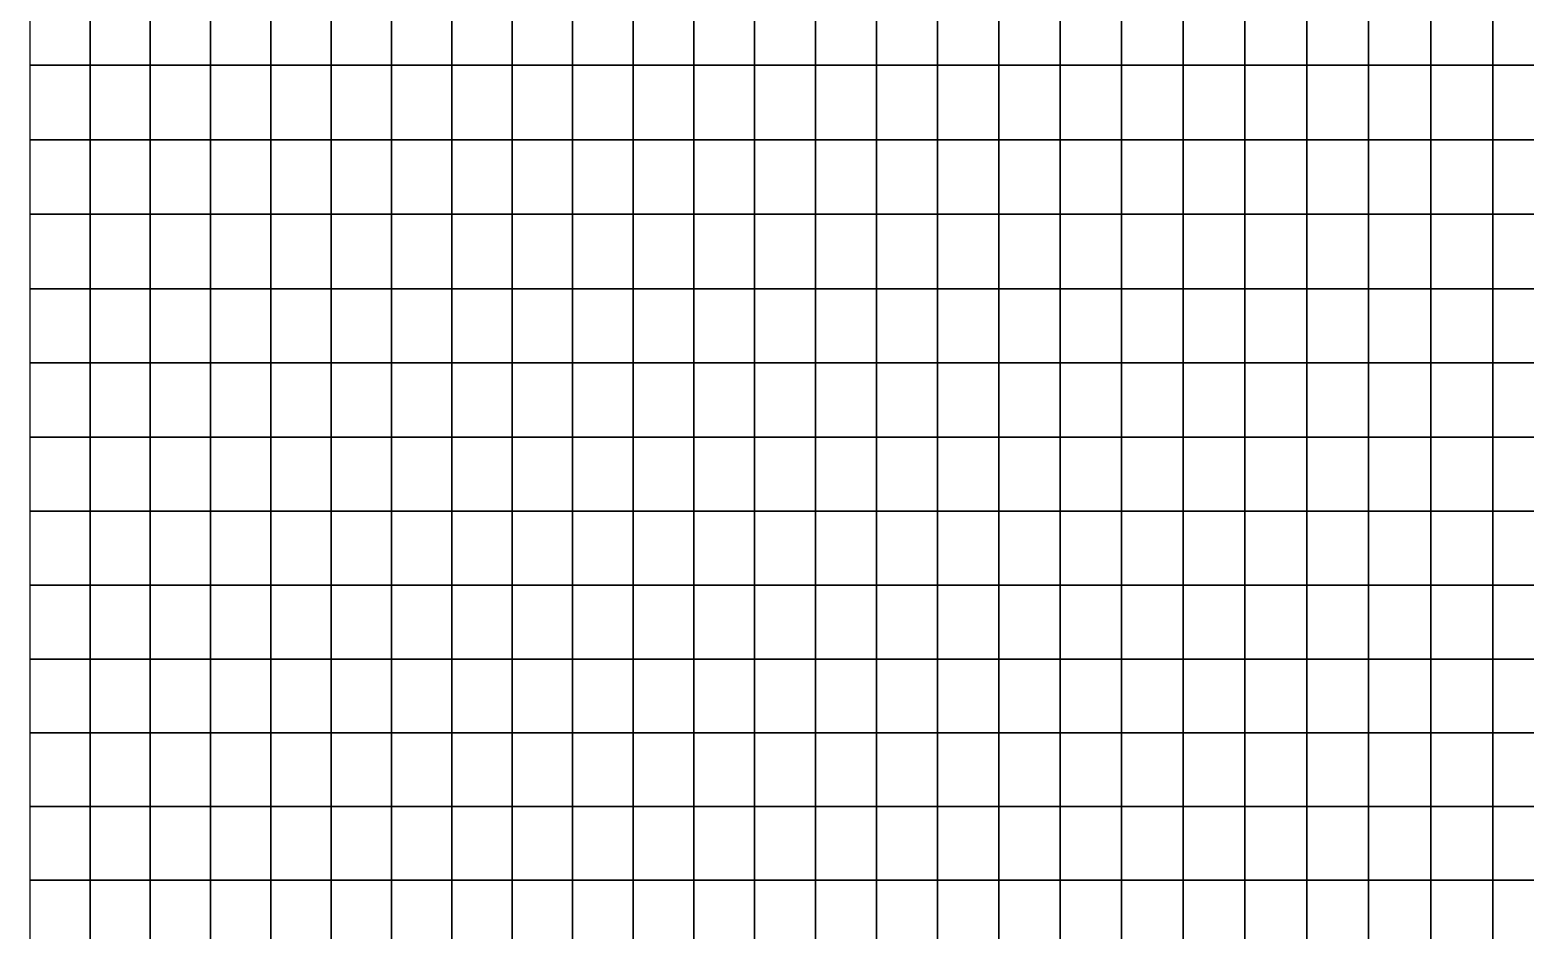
# Model space of a CAD drawing. Header units: inches. Extents: x 35.3 to 60.3, y 27 to 57.
# Drawn here: x 35.29 to 41.57, y 30.82 to 34.6 of the extents above; entities that cross this region are included whole.
import ezdxf

# ---------------------------------------------------------------- set-up
doc = ezdxf.new("R2010")
doc.units = ezdxf.units.IN
doc.header["$MEASUREMENT"] = 0
doc.layers.add('Beam', color=6, linetype='Continuous')
doc.layers.add('Shell', color=1, linetype='Continuous')

msp = doc.modelspace()

# ---------------------------------------------------------------- linework, layer by layer
at = {"layer": 'Beam'}
msp.add_line((35.2876, 57.0385, 12), (35.2876, 27.0385, 12), dxfattribs=at)
at = {"layer": 'Shell'}
for points in [[(35.2876, 34.7638, 13.8301), (35.2876, 34.4503, 13.779), (35.5404, 34.4503, 13.8653), (35.5404, 34.7638, 13.9164)], [(35.5404, 34.7638, 13.9164), (35.5404, 34.4503, 13.8653), (35.7932, 34.4503, 13.9515), (35.7932, 34.7638, 14.0026)], [(35.7932, 34.7638, 14.0026), (35.7932, 34.4503, 13.9515), (36.0461, 34.4503, 14.0374), (36.0461, 34.7638, 14.0885)], [(36.0461, 34.7638, 14.0885), (36.0461, 34.4503, 14.0374), (36.2991, 34.4503, 14.1229), (36.2991, 34.7638, 14.174)], [(36.2991, 34.7638, 14.174), (36.2991, 34.4503, 14.1229), (36.5522, 34.4503, 14.2078), (36.5522, 34.7638, 14.259)], [(36.5522, 34.7638, 14.259), (36.5522, 34.4503, 14.2078), (36.8056, 34.4503, 14.2922), (36.8056, 34.7638, 14.3433)], [(36.8056, 34.7638, 14.3433), (36.8056, 34.4503, 14.2922), (37.0591, 34.4503, 14.3757), (37.0591, 34.7638, 14.4268)], [(37.0591, 34.7638, 14.4268), (37.0591, 34.4503, 14.3757), (37.3129, 34.4503, 14.4583), (37.3129, 34.7638, 14.5094)], [(37.567, 34.7638, 14.5909), (37.3129, 34.7638, 14.5094), (37.3129, 34.4503, 14.4583), (37.567, 34.4503, 14.5398)], [(37.8214, 34.7638, 14.6713), (37.567, 34.7638, 14.5909), (37.567, 34.4503, 14.5398), (37.8214, 34.4503, 14.6201)], [(38.0761, 34.7638, 14.7503), (37.8214, 34.7638, 14.6713), (37.8214, 34.4503, 14.6201), (38.0761, 34.4503, 14.6992)], [(38.3313, 34.7638, 14.8279), (38.0761, 34.7638, 14.7503), (38.0761, 34.4503, 14.6992), (38.3313, 34.4503, 14.7767)], [(38.5868, 34.7638, 14.9038), (38.3313, 34.7638, 14.8279), (38.3313, 34.4503, 14.7767), (38.5868, 34.4503, 14.8527)], [(38.8429, 34.7638, 14.9781), (38.5868, 34.7638, 14.9038), (38.5868, 34.4503, 14.8527), (38.8429, 34.4503, 14.9269)], [(39.0994, 34.7638, 15.0505), (38.8429, 34.7638, 14.9781), (38.8429, 34.4503, 14.9269), (39.0994, 34.4503, 14.9993)], [(39.3565, 34.7638, 15.1209), (39.0994, 34.7638, 15.0505), (39.0994, 34.4503, 14.9993), (39.3565, 34.4503, 15.0697)], [(39.3565, 34.7638, 15.1209), (39.3565, 34.4503, 15.0697), (39.6141, 34.4503, 15.138), (39.6141, 34.7638, 15.1891)], [(39.6141, 34.7638, 15.1891), (39.6141, 34.4503, 15.138), (39.8723, 34.4503, 15.2042), (39.8723, 34.7638, 15.2553)], [(39.8723, 34.7638, 15.2553), (39.8723, 34.4503, 15.2042), (40.131, 34.4503, 15.2682), (40.131, 34.7638, 15.3193)], [(40.131, 34.7638, 15.3193), (40.131, 34.4503, 15.2682), (40.3903, 34.4503, 15.3301), (40.3903, 34.7638, 15.3812)], [(40.3903, 34.7638, 15.3812), (40.3903, 34.4503, 15.3301), (40.65, 34.4503, 15.3899), (40.65, 34.7638, 15.441)], [(40.65, 34.7638, 15.441), (40.65, 34.4503, 15.3899), (40.9103, 34.4503, 15.4475), (40.9103, 34.7638, 15.4986)], [(40.9103, 34.7638, 15.4986), (40.9103, 34.4503, 15.4475), (41.171, 34.4503, 15.503), (41.171, 34.7638, 15.5541)], [(41.171, 34.7638, 15.5541), (41.171, 34.4503, 15.503), (41.4321, 34.4503, 15.5563), (41.4321, 34.7638, 15.6075)], [(41.6937, 34.7638, 15.6587), (41.4321, 34.7638, 15.6075), (41.4321, 34.4503, 15.5563), (41.6937, 34.4503, 15.6075)], [(35.2876, 34.1372, 13.7257), (35.5404, 34.1372, 13.812), (35.5404, 34.4503, 13.8653), (35.2876, 34.4503, 13.779)], [(35.5404, 34.1372, 13.812), (35.7932, 34.1372, 13.8982), (35.7932, 34.4503, 13.9515), (35.5404, 34.4503, 13.8653)], [(35.7932, 34.1372, 13.8982), (36.0461, 34.1372, 13.9841), (36.0461, 34.4503, 14.0374), (35.7932, 34.4503, 13.9515)], [(36.0461, 34.1372, 13.9841), (36.2991, 34.1372, 14.0696), (36.2991, 34.4503, 14.1229), (36.0461, 34.4503, 14.0374)], [(36.2991, 34.1372, 14.0696), (36.5522, 34.1372, 14.1546), (36.5522, 34.4503, 14.2078), (36.2991, 34.4503, 14.1229)], [(36.5522, 34.1372, 14.1546), (36.8056, 34.1372, 14.2389), (36.8056, 34.4503, 14.2922), (36.5522, 34.4503, 14.2078)], [(36.8056, 34.1372, 14.2389), (37.0591, 34.1372, 14.3224), (37.0591, 34.4503, 14.3757), (36.8056, 34.4503, 14.2922)], [(37.0591, 34.1372, 14.3224), (37.3129, 34.1372, 14.405), (37.3129, 34.4503, 14.4583), (37.0591, 34.4503, 14.3757)], [(37.567, 34.1372, 14.4865), (37.567, 34.4503, 14.5398), (37.3129, 34.4503, 14.4583), (37.3129, 34.1372, 14.405)], [(37.8214, 34.1372, 14.5669), (37.8214, 34.4503, 14.6201), (37.567, 34.4503, 14.5398), (37.567, 34.1372, 14.4865)], [(38.0761, 34.1372, 14.6459), (38.0761, 34.4503, 14.6992), (37.8214, 34.4503, 14.6201), (37.8214, 34.1372, 14.5669)], [(38.3313, 34.1372, 14.7234), (38.3313, 34.4503, 14.7767), (38.0761, 34.4503, 14.6992), (38.0761, 34.1372, 14.6459)], [(38.5868, 34.1372, 14.7994), (38.5868, 34.4503, 14.8527), (38.3313, 34.4503, 14.7767), (38.3313, 34.1372, 14.7234)], [(38.8429, 34.1372, 14.8736), (38.8429, 34.4503, 14.9269), (38.5868, 34.4503, 14.8527), (38.5868, 34.1372, 14.7994)], [(39.0994, 34.1372, 14.946), (39.0994, 34.4503, 14.9993), (38.8429, 34.4503, 14.9269), (38.8429, 34.1372, 14.8736)], [(39.3565, 34.1372, 15.0164), (39.3565, 34.4503, 15.0697), (39.0994, 34.4503, 14.9993), (39.0994, 34.1372, 14.946)], [(39.3565, 34.1372, 15.0164), (39.6141, 34.1372, 15.0847), (39.6141, 34.4503, 15.138), (39.3565, 34.4503, 15.0697)], [(39.6141, 34.1372, 15.0847), (39.8723, 34.1372, 15.1509), (39.8723, 34.4503, 15.2042), (39.6141, 34.4503, 15.138)], [(39.8723, 34.1372, 15.1509), (40.131, 34.1372, 15.2149), (40.131, 34.4503, 15.2682), (39.8723, 34.4503, 15.2042)], [(40.131, 34.1372, 15.2149), (40.3903, 34.1372, 15.2768), (40.3903, 34.4503, 15.3301), (40.131, 34.4503, 15.2682)], [(40.3903, 34.1372, 15.2768), (40.65, 34.1372, 15.3366), (40.65, 34.4503, 15.3899), (40.3903, 34.4503, 15.3301)], [(40.65, 34.1372, 15.3366), (40.9103, 34.1372, 15.3942), (40.9103, 34.4503, 15.4475), (40.65, 34.4503, 15.3899)], [(40.9103, 34.1372, 15.3942), (41.171, 34.1372, 15.4497), (41.171, 34.4503, 15.503), (40.9103, 34.4503, 15.4475)], [(41.171, 34.1372, 15.4497), (41.4321, 34.1372, 15.503), (41.4321, 34.4503, 15.5563), (41.171, 34.4503, 15.503)], [(41.6937, 34.1372, 15.5542), (41.6937, 34.4503, 15.6075), (41.4321, 34.4503, 15.5563), (41.4321, 34.1372, 15.503)], [(35.2876, 33.8245, 13.6702), (35.5404, 33.8245, 13.7566), (35.5404, 34.1372, 13.812), (35.2876, 34.1372, 13.7257)], [(35.5404, 33.8245, 13.7566), (35.7932, 33.8245, 13.8427), (35.7932, 34.1372, 13.8982), (35.5404, 34.1372, 13.812)], [(35.7932, 33.8245, 13.8427), (36.0461, 33.8245, 13.9286), (36.0461, 34.1372, 13.9841), (35.7932, 34.1372, 13.8982)], [(36.0461, 33.8245, 13.9286), (36.2991, 33.8245, 14.0141), (36.2991, 34.1372, 14.0696), (36.0461, 34.1372, 13.9841)], [(36.2991, 33.8245, 14.0141), (36.5522, 33.8245, 14.0991), (36.5522, 34.1372, 14.1546), (36.2991, 34.1372, 14.0696)], [(36.5522, 33.8245, 14.0991), (36.8056, 33.8245, 14.1834), (36.8056, 34.1372, 14.2389), (36.5522, 34.1372, 14.1546)], [(36.8056, 33.8245, 14.1834), (37.0591, 33.8245, 14.2669), (37.0591, 34.1372, 14.3224), (36.8056, 34.1372, 14.2389)], [(37.0591, 33.8245, 14.2669), (37.3129, 33.8245, 14.3495), (37.3129, 34.1372, 14.405), (37.0591, 34.1372, 14.3224)], [(37.567, 33.8245, 14.4311), (37.567, 34.1372, 14.4865), (37.3129, 34.1372, 14.405), (37.3129, 33.8245, 14.3495)], [(37.8214, 33.8245, 14.5114), (37.8214, 34.1372, 14.5669), (37.567, 34.1372, 14.4865), (37.567, 33.8245, 14.4311)], [(38.0761, 33.8245, 14.5904), (38.0761, 34.1372, 14.6459), (37.8214, 34.1372, 14.5669), (37.8214, 33.8245, 14.5114)], [(38.3313, 33.8245, 14.668), (38.3313, 34.1372, 14.7234), (38.0761, 34.1372, 14.6459), (38.0761, 33.8245, 14.5904)], [(38.5868, 33.8245, 14.7439), (38.5868, 34.1372, 14.7994), (38.3313, 34.1372, 14.7234), (38.3313, 33.8245, 14.668)], [(38.8429, 33.8245, 14.8182), (38.8429, 34.1372, 14.8736), (38.5868, 34.1372, 14.7994), (38.5868, 33.8245, 14.7439)], [(39.0994, 33.8245, 14.8906), (39.0994, 34.1372, 14.946), (38.8429, 34.1372, 14.8736), (38.8429, 33.8245, 14.8182)], [(39.3565, 33.8245, 14.961), (39.3565, 34.1372, 15.0164), (39.0994, 34.1372, 14.946), (39.0994, 33.8245, 14.8906)], [(39.3565, 33.8245, 14.961), (39.6141, 33.8245, 15.0293), (39.6141, 34.1372, 15.0847), (39.3565, 34.1372, 15.0164)], [(39.6141, 33.8245, 15.0293), (39.8723, 33.8245, 15.0954), (39.8723, 34.1372, 15.1509), (39.6141, 34.1372, 15.0847)], [(39.8723, 33.8245, 15.0954), (40.131, 33.8245, 15.1595), (40.131, 34.1372, 15.2149), (39.8723, 34.1372, 15.1509)], [(40.131, 33.8245, 15.1595), (40.3903, 33.8245, 15.2214), (40.3903, 34.1372, 15.2768), (40.131, 34.1372, 15.2149)], [(40.3903, 33.8245, 15.2214), (40.65, 33.8245, 15.2811), (40.65, 34.1372, 15.3366), (40.3903, 34.1372, 15.2768)], [(40.65, 33.8245, 15.2811), (40.9103, 33.8245, 15.3388), (40.9103, 34.1372, 15.3942), (40.65, 34.1372, 15.3366)], [(40.9103, 33.8245, 15.3388), (41.171, 33.8245, 15.3943), (41.171, 34.1372, 15.4497), (40.9103, 34.1372, 15.3942)], [(41.171, 33.8245, 15.3943), (41.4321, 33.8245, 15.4476), (41.4321, 34.1372, 15.503), (41.171, 34.1372, 15.4497)], [(41.6937, 33.8245, 15.4988), (41.6937, 34.1372, 15.5542), (41.4321, 34.1372, 15.503), (41.4321, 33.8245, 15.4476)], [(35.2876, 33.5121, 13.6127), (35.5404, 33.5121, 13.699), (35.5404, 33.8245, 13.7566), (35.2876, 33.8245, 13.6702)], [(35.5404, 33.5121, 13.699), (35.7932, 33.5121, 13.7851), (35.7932, 33.8245, 13.8427), (35.5404, 33.8245, 13.7566)], [(35.7932, 33.5121, 13.7851), (36.0461, 33.5121, 13.871), (36.0461, 33.8245, 13.9286), (35.7932, 33.8245, 13.8427)], [(36.0461, 33.5121, 13.871), (36.2991, 33.5121, 13.9565), (36.2991, 33.8245, 14.0141), (36.0461, 33.8245, 13.9286)], [(36.2991, 33.5121, 13.9565), (36.5522, 33.5121, 14.0415), (36.5522, 33.8245, 14.0991), (36.2991, 33.8245, 14.0141)], [(36.5522, 33.5121, 14.0415), (36.8056, 33.5121, 14.1258), (36.8056, 33.8245, 14.1834), (36.5522, 33.8245, 14.0991)], [(36.8056, 33.5121, 14.1258), (37.0591, 33.5121, 14.2093), (37.0591, 33.8245, 14.2669), (36.8056, 33.8245, 14.1834)], [(37.0591, 33.5121, 14.2093), (37.3129, 33.5121, 14.2919), (37.3129, 33.8245, 14.3495), (37.0591, 33.8245, 14.2669)], [(37.567, 33.5121, 14.3735), (37.567, 33.8245, 14.4311), (37.3129, 33.8245, 14.3495), (37.3129, 33.5121, 14.2919)], [(37.8214, 33.5121, 14.4538), (37.8214, 33.8245, 14.5114), (37.567, 33.8245, 14.4311), (37.567, 33.5121, 14.3735)], [(38.0761, 33.5121, 14.5328), (38.0761, 33.8245, 14.5904), (37.8214, 33.8245, 14.5114), (37.8214, 33.5121, 14.4538)], [(38.3313, 33.5121, 14.6104), (38.3313, 33.8245, 14.668), (38.0761, 33.8245, 14.5904), (38.0761, 33.5121, 14.5328)], [(38.5868, 33.5121, 14.6864), (38.5868, 33.8245, 14.7439), (38.3313, 33.8245, 14.668), (38.3313, 33.5121, 14.6104)], [(38.8429, 33.5121, 14.7606), (38.8429, 33.8245, 14.8182), (38.5868, 33.8245, 14.7439), (38.5868, 33.5121, 14.6864)], [(39.0994, 33.5121, 14.833), (39.0994, 33.8245, 14.8906), (38.8429, 33.8245, 14.8182), (38.8429, 33.5121, 14.7606)], [(39.3565, 33.5121, 14.9034), (39.3565, 33.8245, 14.961), (39.0994, 33.8245, 14.8906), (39.0994, 33.5121, 14.833)], [(39.3565, 33.5121, 14.9034), (39.6141, 33.5121, 14.9717), (39.6141, 33.8245, 15.0293), (39.3565, 33.8245, 14.961)], [(39.6141, 33.5121, 14.9717), (39.8723, 33.5121, 15.0378), (39.8723, 33.8245, 15.0954), (39.6141, 33.8245, 15.0293)], [(39.8723, 33.5121, 15.0378), (40.131, 33.5121, 15.1019), (40.131, 33.8245, 15.1595), (39.8723, 33.8245, 15.0954)], [(40.131, 33.5121, 15.1019), (40.3903, 33.5121, 15.1638), (40.3903, 33.8245, 15.2214), (40.131, 33.8245, 15.1595)], [(40.3903, 33.5121, 15.1638), (40.65, 33.5121, 15.2235), (40.65, 33.8245, 15.2811), (40.3903, 33.8245, 15.2214)], [(40.65, 33.5121, 15.2235), (40.9103, 33.5121, 15.2812), (40.9103, 33.8245, 15.3388), (40.65, 33.8245, 15.2811)], [(40.9103, 33.5121, 15.2812), (41.171, 33.5121, 15.3367), (41.171, 33.8245, 15.3943), (40.9103, 33.8245, 15.3388)], [(41.171, 33.5121, 15.3367), (41.4321, 33.5121, 15.39), (41.4321, 33.8245, 15.4476), (41.171, 33.8245, 15.3943)], [(41.6937, 33.5121, 15.4412), (41.6937, 33.8245, 15.4988), (41.4321, 33.8245, 15.4476), (41.4321, 33.5121, 15.39)], [(35.2876, 33.2002, 13.5529), (35.5404, 33.2002, 13.6392), (35.5404, 33.5121, 13.699), (35.2876, 33.5121, 13.6127)], [(35.5404, 33.2002, 13.6392), (35.7932, 33.2002, 13.7254), (35.7932, 33.5121, 13.7851), (35.5404, 33.5121, 13.699)], [(35.7932, 33.2002, 13.7254), (36.0461, 33.2002, 13.8113), (36.0461, 33.5121, 13.871), (35.7932, 33.5121, 13.7851)], [(36.0461, 33.2002, 13.8113), (36.2991, 33.2002, 13.8968), (36.2991, 33.5121, 13.9565), (36.0461, 33.5121, 13.871)], [(36.2991, 33.2002, 13.8968), (36.5522, 33.2002, 13.9818), (36.5522, 33.5121, 14.0415), (36.2991, 33.5121, 13.9565)], [(36.5522, 33.2002, 13.9818), (36.8056, 33.2002, 14.0661), (36.8056, 33.5121, 14.1258), (36.5522, 33.5121, 14.0415)], [(36.8056, 33.2002, 14.0661), (37.0591, 33.2002, 14.1496), (37.0591, 33.5121, 14.2093), (36.8056, 33.5121, 14.1258)], [(37.0591, 33.2002, 14.1496), (37.3129, 33.2002, 14.2322), (37.3129, 33.5121, 14.2919), (37.0591, 33.5121, 14.2093)], [(37.567, 33.2002, 14.3137), (37.567, 33.5121, 14.3735), (37.3129, 33.5121, 14.2919), (37.3129, 33.2002, 14.2322)], [(37.8214, 33.2002, 14.3941), (37.8214, 33.5121, 14.4538), (37.567, 33.5121, 14.3735), (37.567, 33.2002, 14.3137)], [(38.0761, 33.2002, 14.4731), (38.0761, 33.5121, 14.5328), (37.8214, 33.5121, 14.4538), (37.8214, 33.2002, 14.3941)], [(38.3313, 33.2002, 14.5506), (38.3313, 33.5121, 14.6104), (38.0761, 33.5121, 14.5328), (38.0761, 33.2002, 14.4731)], [(38.5868, 33.2002, 14.6266), (38.5868, 33.5121, 14.6864), (38.3313, 33.5121, 14.6104), (38.3313, 33.2002, 14.5506)], [(38.8429, 33.2002, 14.7009), (38.8429, 33.5121, 14.7606), (38.5868, 33.5121, 14.6864), (38.5868, 33.2002, 14.6266)], [(39.0994, 33.2002, 14.7732), (39.0994, 33.5121, 14.833), (38.8429, 33.5121, 14.7606), (38.8429, 33.2002, 14.7009)], [(39.3565, 33.2002, 14.8436), (39.3565, 33.5121, 14.9034), (39.0994, 33.5121, 14.833), (39.0994, 33.2002, 14.7732)], [(39.3565, 33.2002, 14.8436), (39.6141, 33.2002, 14.9119), (39.6141, 33.5121, 14.9717), (39.3565, 33.5121, 14.9034)], [(39.6141, 33.2002, 14.9119), (39.8723, 33.2002, 14.9781), (39.8723, 33.5121, 15.0378), (39.6141, 33.5121, 14.9717)], [(39.8723, 33.2002, 14.9781), (40.131, 33.2002, 15.0421), (40.131, 33.5121, 15.1019), (39.8723, 33.5121, 15.0378)], [(40.131, 33.2002, 15.0421), (40.3903, 33.2002, 15.104), (40.3903, 33.5121, 15.1638), (40.131, 33.5121, 15.1019)], [(40.3903, 33.2002, 15.104), (40.65, 33.2002, 15.1638), (40.65, 33.5121, 15.2235), (40.3903, 33.5121, 15.1638)], [(40.65, 33.2002, 15.1638), (40.9103, 33.2002, 15.2214), (40.9103, 33.5121, 15.2812), (40.65, 33.5121, 15.2235)], [(40.9103, 33.2002, 15.2214), (41.171, 33.2002, 15.2769), (41.171, 33.5121, 15.3367), (40.9103, 33.5121, 15.2812)], [(41.171, 33.2002, 15.2769), (41.4321, 33.2002, 15.3303), (41.4321, 33.5121, 15.39), (41.171, 33.5121, 15.3367)], [(41.6937, 33.2002, 15.3815), (41.6937, 33.5121, 15.4412), (41.4321, 33.5121, 15.39), (41.4321, 33.2002, 15.3303)], [(35.2876, 32.8886, 13.491), (35.5404, 32.8886, 13.5773), (35.5404, 33.2002, 13.6392), (35.2876, 33.2002, 13.5529)], [(35.5404, 32.8886, 13.5773), (35.7932, 32.8886, 13.6635), (35.7932, 33.2002, 13.7254), (35.5404, 33.2002, 13.6392)], [(35.7932, 32.8886, 13.6635), (36.0461, 32.8886, 13.7494), (36.0461, 33.2002, 13.8113), (35.7932, 33.2002, 13.7254)], [(36.0461, 32.8886, 13.7494), (36.2991, 32.8886, 13.8349), (36.2991, 33.2002, 13.8968), (36.0461, 33.2002, 13.8113)], [(36.2991, 32.8886, 13.8349), (36.5522, 32.8886, 13.9199), (36.5522, 33.2002, 13.9818), (36.2991, 33.2002, 13.8968)], [(36.5522, 32.8886, 13.9199), (36.8056, 32.8886, 14.0042), (36.8056, 33.2002, 14.0661), (36.5522, 33.2002, 13.9818)], [(36.8056, 32.8886, 14.0042), (37.0591, 32.8886, 14.0877), (37.0591, 33.2002, 14.1496), (36.8056, 33.2002, 14.0661)], [(37.0591, 32.8886, 14.0877), (37.3129, 32.8886, 14.1703), (37.3129, 33.2002, 14.2322), (37.0591, 33.2002, 14.1496)], [(37.567, 32.8886, 14.2518), (37.567, 33.2002, 14.3137), (37.3129, 33.2002, 14.2322), (37.3129, 32.8886, 14.1703)], [(37.8214, 32.8886, 14.3322), (37.8214, 33.2002, 14.3941), (37.567, 33.2002, 14.3137), (37.567, 32.8886, 14.2518)], [(38.0761, 32.8886, 14.4112), (38.0761, 33.2002, 14.4731), (37.8214, 33.2002, 14.3941), (37.8214, 32.8886, 14.3322)], [(38.3313, 32.8886, 14.4888), (38.3313, 33.2002, 14.5506), (38.0761, 33.2002, 14.4731), (38.0761, 32.8886, 14.4112)], [(38.5868, 32.8886, 14.5647), (38.5868, 33.2002, 14.6266), (38.3313, 33.2002, 14.5506), (38.3313, 32.8886, 14.4888)], [(38.8429, 32.8886, 14.639), (38.8429, 33.2002, 14.7009), (38.5868, 33.2002, 14.6266), (38.5868, 32.8886, 14.5647)], [(39.0994, 32.8886, 14.7114), (39.0994, 33.2002, 14.7732), (38.8429, 33.2002, 14.7009), (38.8429, 32.8886, 14.639)], [(39.3565, 32.8886, 14.7818), (39.3565, 33.2002, 14.8436), (39.0994, 33.2002, 14.7732), (39.0994, 32.8886, 14.7114)], [(39.3565, 32.8886, 14.7818), (39.6141, 32.8886, 14.85), (39.6141, 33.2002, 14.9119), (39.3565, 33.2002, 14.8436)], [(39.6141, 32.8886, 14.85), (39.8723, 32.8886, 14.9162), (39.8723, 33.2002, 14.9781), (39.6141, 33.2002, 14.9119)], [(39.8723, 32.8886, 14.9162), (40.131, 32.8886, 14.9802), (40.131, 33.2002, 15.0421), (39.8723, 33.2002, 14.9781)], [(40.131, 32.8886, 14.9802), (40.3903, 32.8886, 15.0421), (40.3903, 33.2002, 15.104), (40.131, 33.2002, 15.0421)], [(40.3903, 32.8886, 15.0421), (40.65, 32.8886, 15.1019), (40.65, 33.2002, 15.1638), (40.3903, 33.2002, 15.104)], [(40.65, 32.8886, 15.1019), (40.9103, 32.8886, 15.1595), (40.9103, 33.2002, 15.2214), (40.65, 33.2002, 15.1638)], [(40.9103, 32.8886, 15.1595), (41.171, 32.8886, 15.215), (41.171, 33.2002, 15.2769), (40.9103, 33.2002, 15.2214)], [(41.171, 32.8886, 15.215), (41.4321, 32.8886, 15.2684), (41.4321, 33.2002, 15.3303), (41.171, 33.2002, 15.2769)], [(41.6937, 32.8886, 15.3196), (41.6937, 33.2002, 15.3815), (41.4321, 33.2002, 15.3303), (41.4321, 32.8886, 15.2684)], [(35.2876, 32.5775, 13.427), (35.5404, 32.5775, 13.5133), (35.5404, 32.8886, 13.5773), (35.2876, 32.8886, 13.491)], [(35.5404, 32.5775, 13.5133), (35.7932, 32.5775, 13.5995), (35.7932, 32.8886, 13.6635), (35.5404, 32.8886, 13.5773)], [(35.7932, 32.5775, 13.5995), (36.0461, 32.5775, 13.6854), (36.0461, 32.8886, 13.7494), (35.7932, 32.8886, 13.6635)], [(36.0461, 32.5775, 13.6854), (36.2991, 32.5775, 13.7709), (36.2991, 32.8886, 13.8349), (36.0461, 32.8886, 13.7494)], [(36.2991, 32.5775, 13.7709), (36.5522, 32.5775, 13.8559), (36.5522, 32.8886, 13.9199), (36.2991, 32.8886, 13.8349)], [(36.5522, 32.5775, 13.8559), (36.8056, 32.5775, 13.9402), (36.8056, 32.8886, 14.0042), (36.5522, 32.8886, 13.9199)], [(36.8056, 32.5775, 13.9402), (37.0591, 32.5775, 14.0237), (37.0591, 32.8886, 14.0877), (36.8056, 32.8886, 14.0042)], [(37.0591, 32.5775, 14.0237), (37.3129, 32.5775, 14.1063), (37.3129, 32.8886, 14.1703), (37.0591, 32.8886, 14.0877)], [(37.567, 32.5775, 14.1878), (37.567, 32.8886, 14.2518), (37.3129, 32.8886, 14.1703), (37.3129, 32.5775, 14.1063)], [(37.8214, 32.5775, 14.2682), (37.8214, 32.8886, 14.3322), (37.567, 32.8886, 14.2518), (37.567, 32.5775, 14.1878)], [(38.0761, 32.5775, 14.3472), (38.0761, 32.8886, 14.4112), (37.8214, 32.8886, 14.3322), (37.8214, 32.5775, 14.2682)], [(38.3313, 32.5775, 14.4247), (38.3313, 32.8886, 14.4888), (38.0761, 32.8886, 14.4112), (38.0761, 32.5775, 14.3472)], [(38.5868, 32.5775, 14.5007), (38.5868, 32.8886, 14.5647), (38.3313, 32.8886, 14.4888), (38.3313, 32.5775, 14.4247)], [(38.8429, 32.5775, 14.5749), (38.8429, 32.8886, 14.639), (38.5868, 32.8886, 14.5647), (38.5868, 32.5775, 14.5007)], [(39.0994, 32.5775, 14.6473), (39.0994, 32.8886, 14.7114), (38.8429, 32.8886, 14.639), (38.8429, 32.5775, 14.5749)], [(39.3565, 32.5775, 14.7177), (39.3565, 32.8886, 14.7818), (39.0994, 32.8886, 14.7114), (39.0994, 32.5775, 14.6473)], [(39.3565, 32.5775, 14.7177), (39.6141, 32.5775, 14.786), (39.6141, 32.8886, 14.85), (39.3565, 32.8886, 14.7818)], [(39.6141, 32.5775, 14.786), (39.8723, 32.5775, 14.8522), (39.8723, 32.8886, 14.9162), (39.6141, 32.8886, 14.85)], [(39.8723, 32.5775, 14.8522), (40.131, 32.5775, 14.9162), (40.131, 32.8886, 14.9802), (39.8723, 32.8886, 14.9162)], [(40.131, 32.5775, 14.9162), (40.3903, 32.5775, 14.9781), (40.3903, 32.8886, 15.0421), (40.131, 32.8886, 14.9802)], [(40.3903, 32.5775, 14.9781), (40.65, 32.5775, 15.0379), (40.65, 32.8886, 15.1019), (40.3903, 32.8886, 15.0421)], [(40.65, 32.5775, 15.0379), (40.9103, 32.5775, 15.0955), (40.9103, 32.8886, 15.1595), (40.65, 32.8886, 15.1019)], [(40.9103, 32.5775, 15.0955), (41.171, 32.5775, 15.151), (41.171, 32.8886, 15.215), (40.9103, 32.8886, 15.1595)], [(41.171, 32.5775, 15.151), (41.4321, 32.5775, 15.2044), (41.4321, 32.8886, 15.2684), (41.171, 32.8886, 15.215)], [(41.6937, 32.5775, 15.2555), (41.6937, 32.8886, 15.3196), (41.4321, 32.8886, 15.2684), (41.4321, 32.5775, 15.2044)], [(35.2876, 32.2669, 13.3608), (35.5404, 32.2669, 13.4471), (35.5404, 32.5775, 13.5133), (35.2876, 32.5775, 13.427)], [(35.5404, 32.2669, 13.4471), (35.7932, 32.2669, 13.5333), (35.7932, 32.5775, 13.5995), (35.5404, 32.5775, 13.5133)], [(35.7932, 32.2669, 13.5333), (36.0461, 32.2669, 13.6192), (36.0461, 32.5775, 13.6854), (35.7932, 32.5775, 13.5995)], [(36.0461, 32.2669, 13.6192), (36.2991, 32.2669, 13.7047), (36.2991, 32.5775, 13.7709), (36.0461, 32.5775, 13.6854)], [(36.2991, 32.2669, 13.7047), (36.5522, 32.2669, 13.7897), (36.5522, 32.5775, 13.8559), (36.2991, 32.5775, 13.7709)], [(36.5522, 32.2669, 13.7897), (36.8056, 32.2669, 13.874), (36.8056, 32.5775, 13.9402), (36.5522, 32.5775, 13.8559)], [(36.8056, 32.2669, 13.874), (37.0591, 32.2669, 13.9575), (37.0591, 32.5775, 14.0237), (36.8056, 32.5775, 13.9402)], [(37.0591, 32.2669, 13.9575), (37.3129, 32.2669, 14.0401), (37.3129, 32.5775, 14.1063), (37.0591, 32.5775, 14.0237)], [(37.567, 32.2669, 14.1216), (37.567, 32.5775, 14.1878), (37.3129, 32.5775, 14.1063), (37.3129, 32.2669, 14.0401)], [(37.8214, 32.2669, 14.202), (37.8214, 32.5775, 14.2682), (37.567, 32.5775, 14.1878), (37.567, 32.2669, 14.1216)], [(38.0761, 32.2669, 14.281), (38.0761, 32.5775, 14.3472), (37.8214, 32.5775, 14.2682), (37.8214, 32.2669, 14.202)], [(38.3313, 32.2669, 14.3586), (38.3313, 32.5775, 14.4247), (38.0761, 32.5775, 14.3472), (38.0761, 32.2669, 14.281)], [(38.5868, 32.2669, 14.4345), (38.5868, 32.5775, 14.5007), (38.3313, 32.5775, 14.4247), (38.3313, 32.2669, 14.3586)], [(38.8429, 32.2669, 14.5088), (38.8429, 32.5775, 14.5749), (38.5868, 32.5775, 14.5007), (38.5868, 32.2669, 14.4345)], [(39.0994, 32.2669, 14.5812), (39.0994, 32.5775, 14.6473), (38.8429, 32.5775, 14.5749), (38.8429, 32.2669, 14.5088)], [(39.3565, 32.2669, 14.6516), (39.3565, 32.5775, 14.7177), (39.0994, 32.5775, 14.6473), (39.0994, 32.2669, 14.5812)], [(39.3565, 32.2669, 14.6516), (39.6141, 32.2669, 14.7198), (39.6141, 32.5775, 14.786), (39.3565, 32.5775, 14.7177)], [(39.6141, 32.2669, 14.7198), (39.8723, 32.2669, 14.786), (39.8723, 32.5775, 14.8522), (39.6141, 32.5775, 14.786)], [(39.8723, 32.2669, 14.786), (40.131, 32.2669, 14.85), (40.131, 32.5775, 14.9162), (39.8723, 32.5775, 14.8522)], [(40.131, 32.2669, 14.85), (40.3903, 32.2669, 14.9119), (40.3903, 32.5775, 14.9781), (40.131, 32.5775, 14.9162)], [(40.3903, 32.2669, 14.9119), (40.65, 32.2669, 14.9717), (40.65, 32.5775, 15.0379), (40.3903, 32.5775, 14.9781)], [(40.65, 32.2669, 14.9717), (40.9103, 32.2669, 15.0293), (40.9103, 32.5775, 15.0955), (40.65, 32.5775, 15.0379)], [(40.9103, 32.2669, 15.0293), (41.171, 32.2669, 15.0848), (41.171, 32.5775, 15.151), (40.9103, 32.5775, 15.0955)], [(41.171, 32.2669, 15.0848), (41.4321, 32.2669, 15.1382), (41.4321, 32.5775, 15.2044), (41.171, 32.5775, 15.151)], [(41.6937, 32.2669, 15.1894), (41.6937, 32.5775, 15.2555), (41.4321, 32.5775, 15.2044), (41.4321, 32.2669, 15.1382)], [(35.2876, 31.9567, 13.2925), (35.5404, 31.9567, 13.3788), (35.5404, 32.2669, 13.4471), (35.2876, 32.2669, 13.3608)], [(35.5404, 31.9567, 13.3788), (35.7932, 31.9567, 13.465), (35.7932, 32.2669, 13.5333), (35.5404, 32.2669, 13.4471)], [(35.7932, 31.9567, 13.465), (36.0461, 31.9567, 13.5509), (36.0461, 32.2669, 13.6192), (35.7932, 32.2669, 13.5333)], [(36.0461, 31.9567, 13.5509), (36.2991, 31.9567, 13.6364), (36.2991, 32.2669, 13.7047), (36.0461, 32.2669, 13.6192)], [(36.2991, 31.9567, 13.6364), (36.5522, 31.9567, 13.7214), (36.5522, 32.2669, 13.7897), (36.2991, 32.2669, 13.7047)], [(36.5522, 31.9567, 13.7214), (36.8056, 31.9567, 13.8057), (36.8056, 32.2669, 13.874), (36.5522, 32.2669, 13.7897)], [(36.8056, 31.9567, 13.8057), (37.0591, 31.9567, 13.8892), (37.0591, 32.2669, 13.9575), (36.8056, 32.2669, 13.874)], [(37.0591, 31.9567, 13.8892), (37.3129, 31.9567, 13.9718), (37.3129, 32.2669, 14.0401), (37.0591, 32.2669, 13.9575)], [(37.567, 31.9567, 14.0533), (37.567, 32.2669, 14.1216), (37.3129, 32.2669, 14.0401), (37.3129, 31.9567, 13.9718)], [(37.8214, 31.9567, 14.1337), (37.8214, 32.2669, 14.202), (37.567, 32.2669, 14.1216), (37.567, 31.9567, 14.0533)], [(38.0761, 31.9567, 14.2127), (38.0761, 32.2669, 14.281), (37.8214, 32.2669, 14.202), (37.8214, 31.9567, 14.1337)], [(38.3313, 31.9567, 14.2902), (38.3313, 32.2669, 14.3586), (38.0761, 32.2669, 14.281), (38.0761, 31.9567, 14.2127)], [(38.5868, 31.9567, 14.3662), (38.5868, 32.2669, 14.4345), (38.3313, 32.2669, 14.3586), (38.3313, 31.9567, 14.2902)], [(38.8429, 31.9567, 14.4405), (38.8429, 32.2669, 14.5088), (38.5868, 32.2669, 14.4345), (38.5868, 31.9567, 14.3662)], [(39.0994, 31.9567, 14.5129), (39.0994, 32.2669, 14.5812), (38.8429, 32.2669, 14.5088), (38.8429, 31.9567, 14.4405)], [(39.3565, 31.9567, 14.5833), (39.3565, 32.2669, 14.6516), (39.0994, 32.2669, 14.5812), (39.0994, 31.9567, 14.5129)], [(39.3565, 31.9567, 14.5833), (39.6141, 31.9567, 14.6515), (39.6141, 32.2669, 14.7198), (39.3565, 32.2669, 14.6516)], [(39.6141, 31.9567, 14.6515), (39.8723, 31.9567, 14.7177), (39.8723, 32.2669, 14.786), (39.6141, 32.2669, 14.7198)], [(39.8723, 31.9567, 14.7177), (40.131, 31.9567, 14.7817), (40.131, 32.2669, 14.85), (39.8723, 32.2669, 14.786)], [(40.131, 31.9567, 14.7817), (40.3903, 31.9567, 14.8436), (40.3903, 32.2669, 14.9119), (40.131, 32.2669, 14.85)], [(40.3903, 31.9567, 14.8436), (40.65, 31.9567, 14.9034), (40.65, 32.2669, 14.9717), (40.3903, 32.2669, 14.9119)], [(40.65, 31.9567, 14.9034), (40.9103, 31.9567, 14.961), (40.9103, 32.2669, 15.0293), (40.65, 32.2669, 14.9717)], [(40.9103, 31.9567, 14.961), (41.171, 31.9567, 15.0165), (41.171, 32.2669, 15.0848), (40.9103, 32.2669, 15.0293)], [(41.171, 31.9567, 15.0165), (41.4321, 31.9567, 15.0699), (41.4321, 32.2669, 15.1382), (41.171, 32.2669, 15.0848)], [(41.6937, 31.9567, 15.1211), (41.6937, 32.2669, 15.1894), (41.4321, 32.2669, 15.1382), (41.4321, 31.9567, 15.0699)], [(35.2876, 31.9567, 13.2925), (35.2876, 31.647, 13.2221), (35.5404, 31.647, 13.3084), (35.5404, 31.9567, 13.3788)], [(35.5404, 31.9567, 13.3788), (35.5404, 31.647, 13.3084), (35.7932, 31.647, 13.3945), (35.7932, 31.9567, 13.465)], [(35.7932, 31.9567, 13.465), (35.7932, 31.647, 13.3945), (36.0461, 31.647, 13.4805), (36.0461, 31.9567, 13.5509)], [(36.0461, 31.9567, 13.5509), (36.0461, 31.647, 13.4805), (36.2991, 31.647, 13.566), (36.2991, 31.9567, 13.6364)], [(36.2991, 31.9567, 13.6364), (36.2991, 31.647, 13.566), (36.5522, 31.647, 13.6509), (36.5522, 31.9567, 13.7214)], [(36.5522, 31.9567, 13.7214), (36.5522, 31.647, 13.6509), (36.8056, 31.647, 13.7353), (36.8056, 31.9567, 13.8057)], [(36.8056, 31.9567, 13.8057), (36.8056, 31.647, 13.7353), (37.0591, 31.647, 13.8188), (37.0591, 31.9567, 13.8892)], [(37.0591, 31.9567, 13.8892), (37.0591, 31.647, 13.8188), (37.3129, 31.647, 13.9014), (37.3129, 31.9567, 13.9718)], [(37.567, 31.9567, 14.0533), (37.3129, 31.9567, 13.9718), (37.3129, 31.647, 13.9014), (37.567, 31.647, 13.9829)], [(37.8214, 31.9567, 14.1337), (37.567, 31.9567, 14.0533), (37.567, 31.647, 13.9829), (37.8214, 31.647, 14.0632)], [(38.0761, 31.9567, 14.2127), (37.8214, 31.9567, 14.1337), (37.8214, 31.647, 14.0632), (38.0761, 31.647, 14.1423)], [(38.3313, 31.9567, 14.2902), (38.0761, 31.9567, 14.2127), (38.0761, 31.647, 14.1423), (38.3313, 31.647, 14.2198)], [(38.5868, 31.9567, 14.3662), (38.3313, 31.9567, 14.2902), (38.3313, 31.647, 14.2198), (38.5868, 31.647, 14.2958)], [(38.8429, 31.9567, 14.4405), (38.5868, 31.9567, 14.3662), (38.5868, 31.647, 14.2958), (38.8429, 31.647, 14.37)], [(39.0994, 31.9567, 14.5129), (38.8429, 31.9567, 14.4405), (38.8429, 31.647, 14.37), (39.0994, 31.647, 14.4424)], [(39.3565, 31.9567, 14.5833), (39.0994, 31.9567, 14.5129), (39.0994, 31.647, 14.4424), (39.3565, 31.647, 14.5128)], [(39.3565, 31.9567, 14.5833), (39.3565, 31.647, 14.5128), (39.6141, 31.647, 14.5811), (39.6141, 31.9567, 14.6515)], [(39.6141, 31.9567, 14.6515), (39.6141, 31.647, 14.5811), (39.8723, 31.647, 14.6473), (39.8723, 31.9567, 14.7177)], [(39.8723, 31.9567, 14.7177), (39.8723, 31.647, 14.6473), (40.131, 31.647, 14.7113), (40.131, 31.9567, 14.7817)], [(40.131, 31.9567, 14.7817), (40.131, 31.647, 14.7113), (40.3903, 31.647, 14.7732), (40.3903, 31.9567, 14.8436)], [(40.3903, 31.9567, 14.8436), (40.3903, 31.647, 14.7732), (40.65, 31.647, 14.833), (40.65, 31.9567, 14.9034)], [(40.65, 31.9567, 14.9034), (40.65, 31.647, 14.833), (40.9103, 31.647, 14.8906), (40.9103, 31.9567, 14.961)], [(40.9103, 31.9567, 14.961), (40.9103, 31.647, 14.8906), (41.171, 31.647, 14.9461), (41.171, 31.9567, 15.0165)], [(41.171, 31.9567, 15.0165), (41.171, 31.647, 14.9461), (41.4321, 31.647, 14.9994), (41.4321, 31.9567, 15.0699)], [(41.6937, 31.9567, 15.1211), (41.4321, 31.9567, 15.0699), (41.4321, 31.647, 14.9994), (41.6937, 31.647, 15.0506)], [(35.2876, 31.647, 13.2221), (35.2876, 31.3378, 13.1496), (35.5404, 31.3378, 13.2359), (35.5404, 31.647, 13.3084)], [(35.5404, 31.647, 13.3084), (35.5404, 31.3378, 13.2359), (35.7932, 31.3378, 13.3221), (35.7932, 31.647, 13.3945)], [(35.7932, 31.647, 13.3945), (35.7932, 31.3378, 13.3221), (36.0461, 31.3378, 13.408), (36.0461, 31.647, 13.4805)], [(36.0461, 31.647, 13.4805), (36.0461, 31.3378, 13.408), (36.2991, 31.3378, 13.4935), (36.2991, 31.647, 13.566)], [(36.2991, 31.647, 13.566), (36.2991, 31.3378, 13.4935), (36.5522, 31.3378, 13.5785), (36.5522, 31.647, 13.6509)], [(36.5522, 31.647, 13.6509), (36.5522, 31.3378, 13.5785), (36.8056, 31.3378, 13.6628), (36.8056, 31.647, 13.7353)], [(36.8056, 31.647, 13.7353), (36.8056, 31.3378, 13.6628), (37.0591, 31.3378, 13.7463), (37.0591, 31.647, 13.8188)], [(37.0591, 31.647, 13.8188), (37.0591, 31.3378, 13.7463), (37.3129, 31.3378, 13.8289), (37.3129, 31.647, 13.9014)], [(37.567, 31.647, 13.9829), (37.3129, 31.647, 13.9014), (37.3129, 31.3378, 13.8289), (37.567, 31.3378, 13.9105)], [(37.8214, 31.647, 14.0632), (37.567, 31.647, 13.9829), (37.567, 31.3378, 13.9105), (37.8214, 31.3378, 13.9908)], [(38.0761, 31.647, 14.1423), (37.8214, 31.647, 14.0632), (37.8214, 31.3378, 13.9908), (38.0761, 31.3378, 14.0698)], [(38.3313, 31.647, 14.2198), (38.0761, 31.647, 14.1423), (38.0761, 31.3378, 14.0698), (38.3313, 31.3378, 14.1474)], [(38.5868, 31.647, 14.2958), (38.3313, 31.647, 14.2198), (38.3313, 31.3378, 14.1474), (38.5868, 31.3378, 14.2233)], [(38.8429, 31.647, 14.37), (38.5868, 31.647, 14.2958), (38.5868, 31.3378, 14.2233), (38.8429, 31.3378, 14.2976)], [(39.0994, 31.647, 14.4424), (38.8429, 31.647, 14.37), (38.8429, 31.3378, 14.2976), (39.0994, 31.3378, 14.37)], [(39.3565, 31.647, 14.5128), (39.0994, 31.647, 14.4424), (39.0994, 31.3378, 14.37), (39.3565, 31.3378, 14.4404)], [(39.3565, 31.647, 14.5128), (39.3565, 31.3378, 14.4404), (39.6141, 31.3378, 14.5087), (39.6141, 31.647, 14.5811)], [(39.6141, 31.647, 14.5811), (39.6141, 31.3378, 14.5087), (39.8723, 31.3378, 14.5748), (39.8723, 31.647, 14.6473)], [(39.8723, 31.647, 14.6473), (39.8723, 31.3378, 14.5748), (40.131, 31.3378, 14.6389), (40.131, 31.647, 14.7113)], [(40.131, 31.647, 14.7113), (40.131, 31.3378, 14.6389), (40.3903, 31.3378, 14.7008), (40.3903, 31.647, 14.7732)], [(40.3903, 31.647, 14.7732), (40.3903, 31.3378, 14.7008), (40.65, 31.3378, 14.7605), (40.65, 31.647, 14.833)], [(40.65, 31.647, 14.833), (40.65, 31.3378, 14.7605), (40.9103, 31.3378, 14.8182), (40.9103, 31.647, 14.8906)], [(40.9103, 31.647, 14.8906), (40.9103, 31.3378, 14.8182), (41.171, 31.3378, 14.8736), (41.171, 31.647, 14.9461)], [(41.171, 31.647, 14.9461), (41.171, 31.3378, 14.8736), (41.4321, 31.3378, 14.927), (41.4321, 31.647, 14.9994)], [(41.6937, 31.647, 15.0506), (41.4321, 31.647, 14.9994), (41.4321, 31.3378, 14.927), (41.6937, 31.3378, 14.9782)], [(35.2876, 31.3378, 13.1496), (35.2876, 31.0289, 13.0753), (35.5404, 31.0289, 13.1616), (35.5404, 31.3378, 13.2359)], [(35.5404, 31.3378, 13.2359), (35.5404, 31.0289, 13.1616), (35.7932, 31.0289, 13.2478), (35.7932, 31.3378, 13.3221)], [(35.7932, 31.3378, 13.3221), (35.7932, 31.0289, 13.2478), (36.0461, 31.0289, 13.3337), (36.0461, 31.3378, 13.408)], [(36.0461, 31.3378, 13.408), (36.0461, 31.0289, 13.3337), (36.2991, 31.0289, 13.4192), (36.2991, 31.3378, 13.4935)], [(36.2991, 31.3378, 13.4935), (36.2991, 31.0289, 13.4192), (36.5522, 31.0289, 13.5042), (36.5522, 31.3378, 13.5785)], [(36.5522, 31.3378, 13.5785), (36.5522, 31.0289, 13.5042), (36.8056, 31.0289, 13.5885), (36.8056, 31.3378, 13.6628)], [(36.8056, 31.3378, 13.6628), (36.8056, 31.0289, 13.5885), (37.0591, 31.0289, 13.672), (37.0591, 31.3378, 13.7463)], [(37.0591, 31.3378, 13.7463), (37.0591, 31.0289, 13.672), (37.3129, 31.0289, 13.7546), (37.3129, 31.3378, 13.8289)], [(37.567, 31.3378, 13.9105), (37.3129, 31.3378, 13.8289), (37.3129, 31.0289, 13.7546), (37.567, 31.0289, 13.8361)], [(37.8214, 31.3378, 13.9908), (37.567, 31.3378, 13.9105), (37.567, 31.0289, 13.8361), (37.8214, 31.0289, 13.9165)], [(38.0761, 31.3378, 14.0698), (37.8214, 31.3378, 13.9908), (37.8214, 31.0289, 13.9165), (38.0761, 31.0289, 13.9955)], [(38.3313, 31.3378, 14.1474), (38.0761, 31.3378, 14.0698), (38.0761, 31.0289, 13.9955), (38.3313, 31.0289, 14.0731)], [(38.5868, 31.3378, 14.2233), (38.3313, 31.3378, 14.1474), (38.3313, 31.0289, 14.0731), (38.5868, 31.0289, 14.149)], [(38.8429, 31.3378, 14.2976), (38.5868, 31.3378, 14.2233), (38.5868, 31.0289, 14.149), (38.8429, 31.0289, 14.2233)], [(39.0994, 31.3378, 14.37), (38.8429, 31.3378, 14.2976), (38.8429, 31.0289, 14.2233), (39.0994, 31.0289, 14.2957)], [(39.3565, 31.3378, 14.4404), (39.0994, 31.3378, 14.37), (39.0994, 31.0289, 14.2957), (39.3565, 31.0289, 14.3661)], [(39.3565, 31.3378, 14.4404), (39.3565, 31.0289, 14.3661), (39.6141, 31.0289, 14.4343), (39.6141, 31.3378, 14.5087)], [(39.6141, 31.3378, 14.5087), (39.6141, 31.0289, 14.4343), (39.8723, 31.0289, 14.5005), (39.8723, 31.3378, 14.5748)], [(39.8723, 31.3378, 14.5748), (39.8723, 31.0289, 14.5005), (40.131, 31.0289, 14.5645), (40.131, 31.3378, 14.6389)], [(40.131, 31.3378, 14.6389), (40.131, 31.0289, 14.5645), (40.3903, 31.0289, 14.6264), (40.3903, 31.3378, 14.7008)], [(40.3903, 31.3378, 14.7008), (40.3903, 31.0289, 14.6264), (40.65, 31.0289, 14.6862), (40.65, 31.3378, 14.7605)], [(40.65, 31.3378, 14.7605), (40.65, 31.0289, 14.6862), (40.9103, 31.0289, 14.7438), (40.9103, 31.3378, 14.8182)], [(40.9103, 31.3378, 14.8182), (40.9103, 31.0289, 14.7438), (41.171, 31.0289, 14.7993), (41.171, 31.3378, 14.8736)], [(41.171, 31.3378, 14.8736), (41.171, 31.0289, 14.7993), (41.4321, 31.0289, 14.8527), (41.4321, 31.3378, 14.927)], [(41.6937, 31.3378, 14.9782), (41.4321, 31.3378, 14.927), (41.4321, 31.0289, 14.8527), (41.6937, 31.0289, 14.9039)], [(35.2876, 31.0289, 13.0753), (35.2876, 30.7205, 12.9993), (35.5404, 30.7205, 13.0856), (35.5404, 31.0289, 13.1616)], [(35.5404, 31.0289, 13.1616), (35.5404, 30.7205, 13.0856), (35.7932, 30.7205, 13.1718), (35.7932, 31.0289, 13.2478)], [(35.7932, 31.0289, 13.2478), (35.7932, 30.7205, 13.1718), (36.0461, 30.7205, 13.2577), (36.0461, 31.0289, 13.3337)], [(36.0461, 31.0289, 13.3337), (36.0461, 30.7205, 13.2577), (36.2991, 30.7205, 13.3432), (36.2991, 31.0289, 13.4192)], [(36.2991, 31.0289, 13.4192), (36.2991, 30.7205, 13.3432), (36.5522, 30.7205, 13.4281), (36.5522, 31.0289, 13.5042)], [(36.5522, 31.0289, 13.5042), (36.5522, 30.7205, 13.4281), (36.8056, 30.7205, 13.5125), (36.8056, 31.0289, 13.5885)], [(36.8056, 31.0289, 13.5885), (36.8056, 30.7205, 13.5125), (37.0591, 30.7205, 13.596), (37.0591, 31.0289, 13.672)], [(37.0591, 31.0289, 13.672), (37.0591, 30.7205, 13.596), (37.3129, 30.7205, 13.6786), (37.3129, 31.0289, 13.7546)], [(37.567, 31.0289, 13.8361), (37.3129, 31.0289, 13.7546), (37.3129, 30.7205, 13.6786), (37.567, 30.7205, 13.7601)], [(37.8214, 31.0289, 13.9165), (37.567, 31.0289, 13.8361), (37.567, 30.7205, 13.7601), (37.8214, 30.7205, 13.8404)], [(38.0761, 31.0289, 13.9955), (37.8214, 31.0289, 13.9165), (37.8214, 30.7205, 13.8404), (38.0761, 30.7205, 13.9195)], [(38.3313, 31.0289, 14.0731), (38.0761, 31.0289, 13.9955), (38.0761, 30.7205, 13.9195), (38.3313, 30.7205, 13.997)], [(38.5868, 31.0289, 14.149), (38.3313, 31.0289, 14.0731), (38.3313, 30.7205, 13.997), (38.5868, 30.7205, 14.073)], [(38.8429, 31.0289, 14.2233), (38.5868, 31.0289, 14.149), (38.5868, 30.7205, 14.073), (38.8429, 30.7205, 14.1472)], [(39.0994, 31.0289, 14.2957), (38.8429, 31.0289, 14.2233), (38.8429, 30.7205, 14.1472), (39.0994, 30.7205, 14.2196)], [(39.3565, 31.0289, 14.3661), (39.0994, 31.0289, 14.2957), (39.0994, 30.7205, 14.2196), (39.3565, 30.7205, 14.29)], [(39.3565, 31.0289, 14.3661), (39.3565, 30.7205, 14.29), (39.6141, 30.7205, 14.3583), (39.6141, 31.0289, 14.4343)], [(39.6141, 31.0289, 14.4343), (39.6141, 30.7205, 14.3583), (39.8723, 30.7205, 14.4245), (39.8723, 31.0289, 14.5005)], [(39.8723, 31.0289, 14.5005), (39.8723, 30.7205, 14.4245), (40.131, 30.7205, 14.4885), (40.131, 31.0289, 14.5645)], [(40.131, 31.0289, 14.5645), (40.131, 30.7205, 14.4885), (40.3903, 30.7205, 14.5504), (40.3903, 31.0289, 14.6264)], [(40.3903, 31.0289, 14.6264), (40.3903, 30.7205, 14.5504), (40.65, 30.7205, 14.6102), (40.65, 31.0289, 14.6862)], [(40.65, 31.0289, 14.6862), (40.65, 30.7205, 14.6102), (40.9103, 30.7205, 14.6678), (40.9103, 31.0289, 14.7438)], [(40.9103, 31.0289, 14.7438), (40.9103, 30.7205, 14.6678), (41.171, 30.7205, 14.7233), (41.171, 31.0289, 14.7993)], [(41.171, 31.0289, 14.7993), (41.171, 30.7205, 14.7233), (41.4321, 30.7205, 14.7766), (41.4321, 31.0289, 14.8527)], [(41.6937, 31.0289, 14.9039), (41.4321, 31.0289, 14.8527), (41.4321, 30.7205, 14.7766), (41.6937, 30.7205, 14.8278)]]:
    msp.add_3dface(points, dxfattribs=at)

doc.saveas('drawing.dxf')
